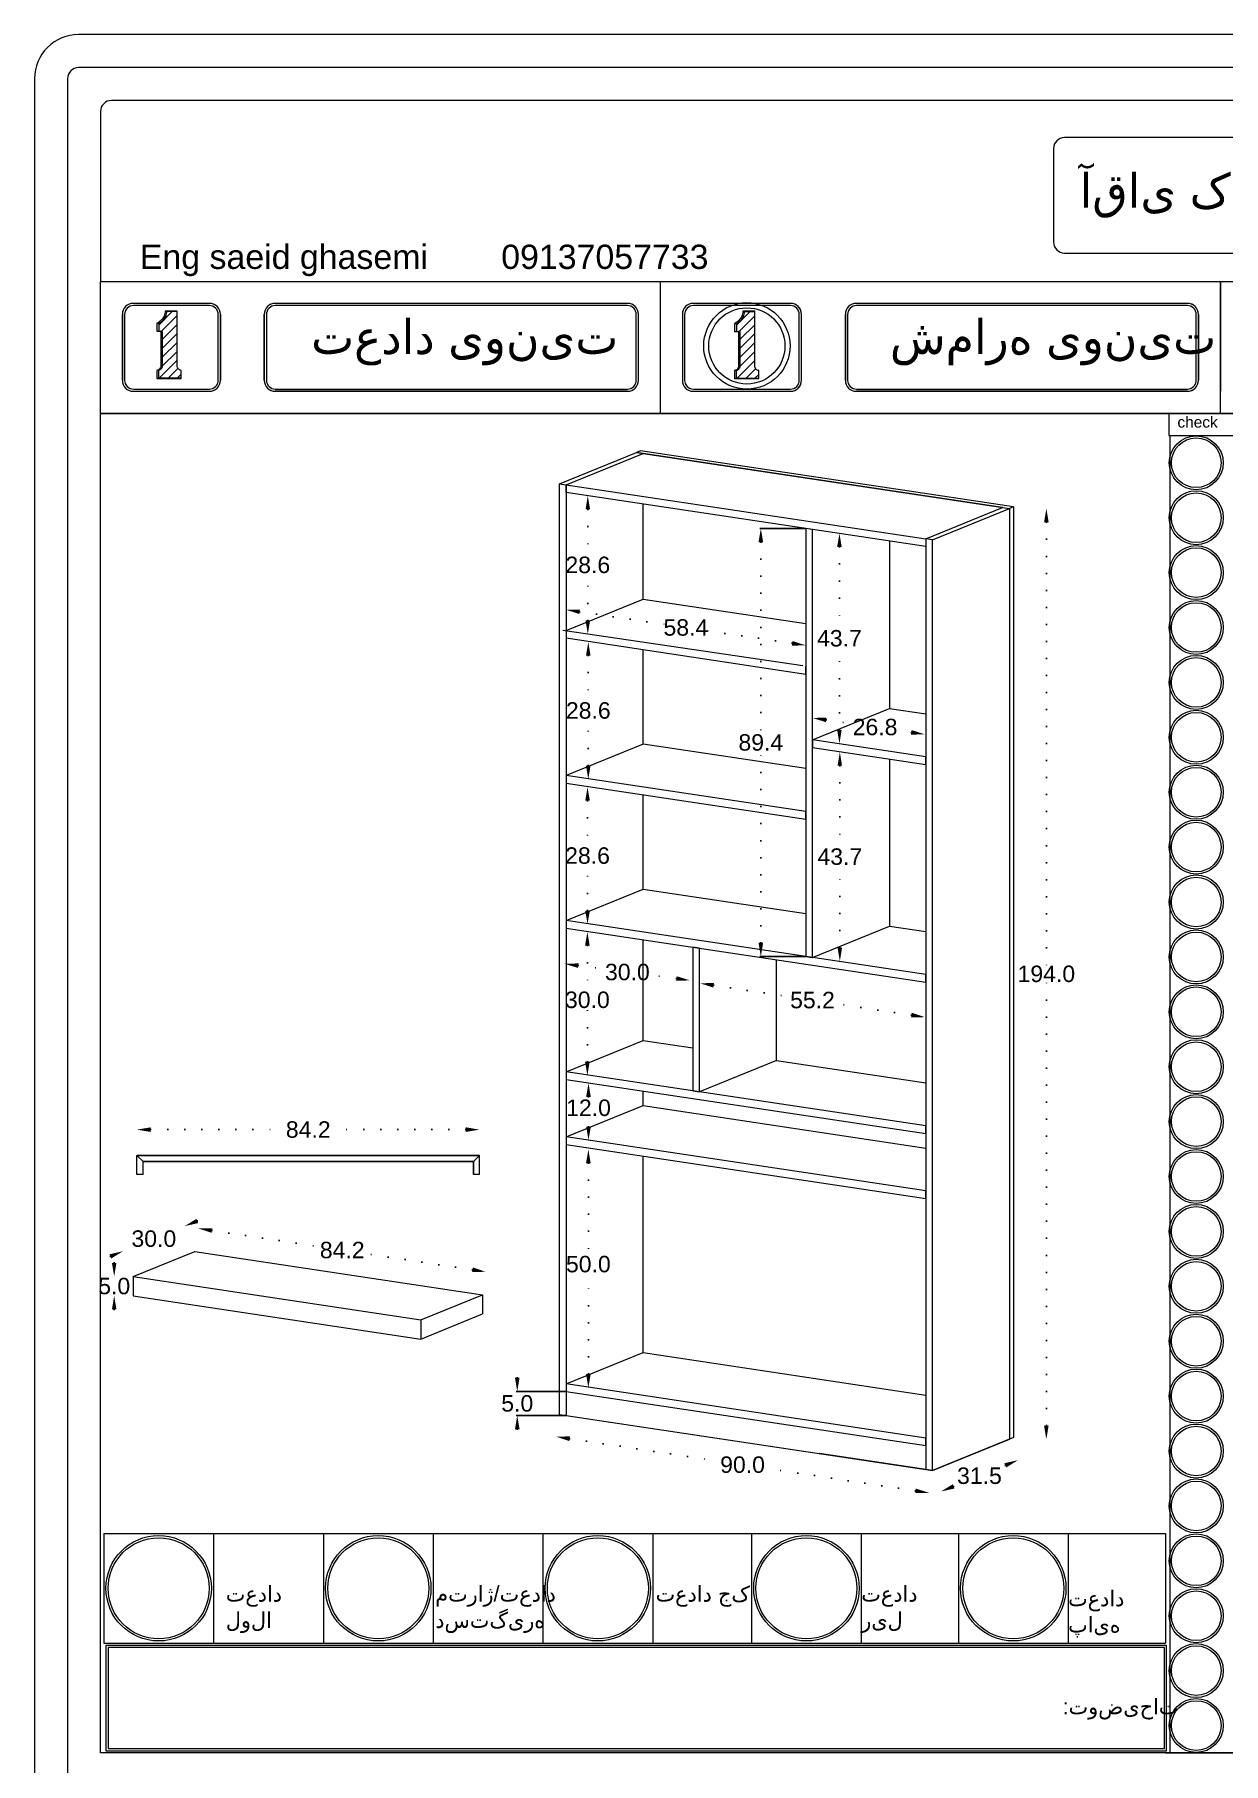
# Model space of a CAD drawing. Header units: inches. Extents: x 91 to 9019, y -381 to 2878.
# Drawn here: x 3363 to 3579.6, y 256.9 to 571.8 of the extents above; entities that cross this region are included whole.
import ezdxf

# ---------------------------------------------------------------- set-up
doc = ezdxf.new("R2010")
doc.units = ezdxf.units.IN
doc.header["$MEASUREMENT"] = 0
doc.linetypes.add('ACAD_ISO07W100', pattern=[3, 0, -3])
doc.styles.get("Standard").update_dxf_attribs({"font": 'arial.ttf'})
doc.dimstyles.get("Standard").update_dxf_attribs({"dimtxt": 3, "dimasz": 2.5, "dimexe": 0.18, "dimexo": 0.0625, "dimgap": 0.09, "dimtad": 0, "dimtih": 1, "dimtoh": 1, "dimdec": 1, "dimzin": 0, "dimdsep": 46, "dimtxsty": 'Standard', "dimcen": 0.09, "dimse1": 1, "dimse2": 1, "dimadec": 0, "dimazin": 0, "dimtfac": 1, "dimtdec": 1, "dimtix": 1, "dimtofl": 0, "dimtmove": 0, "dimatfit": 3, "dimfxl": 1, "dimtolj": 1, "dimtzin": 0, "dimarcsym": 0})
doc.dimstyles.new('white_line', dxfattribs={"dimtxt": 3, "dimasz": 2.5, "dimexe": 0.18, "dimexo": 0.0625, "dimgap": 0.09, "dimtad": 0, "dimtih": 1, "dimtoh": 1, "dimdec": 1, "dimzin": 0, "dimdsep": 46, "dimtxsty": 'Standard', "dimcen": 0.09, "dimadec": 0, "dimazin": 0, "dimtfac": 1, "dimtdec": 1, "dimtix": 1, "dimtofl": 0, "dimtmove": 0, "dimatfit": 3, "dimfxl": 1, "dimtolj": 1, "dimtzin": 0, "dimarcsym": 0})

# ---------------------------------------------------------------- blocks, each defined once
blk = doc.blocks.new('*D277')
at = {"color": 0, "linetype": 'ACAD_ISO07W100', "lineweight": -2, "transparency": 16777216}
for p, q in [((3547.32, 482.97), (3547.32, 402.33)), ((3547.32, 318.45), (3547.32, 399.09))]:
    blk.add_line(p, q, dxfattribs=at)
at = {"color": 0, "transparency": 16777216}
for points in [[(3546.9, 482.97), (3547.74, 482.97), (3547.32, 485.47)], [(3546.9, 318.45), (3547.74, 318.45), (3547.32, 315.95)]]:
    blk.add_solid(points, dxfattribs=at)
at = {"layer": 'Defpoints', "color": 0, "transparency": 16777216}
for p in [(3540.6, 485.47), (3547.32, 485.47), (3540.6, 315.95)]:
    blk.add_point(p, dxfattribs=at)
at = {"color": 0, "lineweight": 20, "transparency": 16777216, "insert": (3547.32, 400.71), "char_height": 3, "attachment_point": 5}
blk.add_mtext('\\A1;194.0', dxfattribs=at)
blk = doc.blocks.new('*D278')
at = {"color": 0, "linetype": 'ACAD_ISO07W100', "lineweight": -2, "transparency": 16777216}
for p, q in [((3460.47, 316.05), (3488, 311.91)), ((3523.48, 306.56), (3495.96, 310.71))]:
    blk.add_line(p, q, dxfattribs=at)
at = {"color": 0, "transparency": 16777216}
for points in [[(3460.54, 316.47), (3460.41, 315.64), (3458, 316.43)], [(3523.55, 306.97), (3523.42, 306.15), (3525.96, 306.19)]]:
    blk.add_solid(points, dxfattribs=at)
at = {"layer": 'Defpoints', "color": 0, "transparency": 16777216}
for p in [(3458.61, 320.48), (3526.57, 310.24), (3525.96, 306.19)]:
    blk.add_point(p, dxfattribs=at)
at = {"color": 0, "lineweight": 20, "transparency": 16777216, "insert": (3491.98, 311.31), "char_height": 3, "attachment_point": 5}
blk.add_mtext('\\A1;90.0', dxfattribs=at)
blk = doc.blocks.new('*D279')
at = {"color": 0, "linetype": 'ACAD_ISO07W100', "lineweight": -2, "transparency": 16777216}
for p, q in [((3539.83, 311.2), (3539.12, 310.91)), ((3530.44, 307.37), (3531.15, 307.66))]:
    blk.add_line(p, q, dxfattribs=at)
at = {"color": 0, "transparency": 16777216}
for points in [[(3539.67, 311.59), (3539.99, 310.81), (3542.15, 312.14)], [(3530.28, 307.76), (3530.59, 306.99), (3528.12, 306.43)]]:
    blk.add_solid(points, dxfattribs=at)
at = {"layer": 'Defpoints', "color": 0, "transparency": 16777216}
for p in [(3540.6, 315.95), (3542.15, 312.14), (3526.57, 310.24)]:
    blk.add_point(p, dxfattribs=at)
at = {"color": 0, "lineweight": 20, "transparency": 16777216, "insert": (3535.13, 309.29), "char_height": 3, "attachment_point": 5}
blk.add_mtext('\\A1;31.5', dxfattribs=at)
blk = doc.blocks.new('*D280')
at = {"color": 0, "linetype": 'ACAD_ISO07W100', "lineweight": -2, "transparency": 16777216}
for p, q in [((3463.89, 366.23), (3463.89, 349.46)), ((3463.89, 327.84), (3463.89, 346.22))]:
    blk.add_line(p, q, dxfattribs=at)
at = {"color": 0, "transparency": 16777216}
for points in [[(3463.47, 366.23), (3464.31, 366.23), (3463.89, 368.73)], [(3463.47, 327.84), (3464.31, 327.84), (3463.89, 325.34)]]:
    blk.add_solid(points, dxfattribs=at)
at = {"layer": 'Defpoints', "color": 0, "transparency": 16777216}
for p in [(3459.84, 368.73), (3463.89, 368.73), (3459.84, 325.34)]:
    blk.add_point(p, dxfattribs=at)
at = {"color": 0, "lineweight": 20, "transparency": 16777216, "insert": (3463.89, 347.84), "char_height": 3, "attachment_point": 5}
blk.add_mtext('\\A1;50.0', dxfattribs=at)
blk = doc.blocks.new('*D281')
at = {"color": 0, "linetype": 'ACAD_ISO07W100', "lineweight": -2, "transparency": 16777216}
for p, q in [((3463.92, 378.32), (3463.92, 377.94)), ((3463.92, 372.88), (3463.92, 374.69))]:
    blk.add_line(p, q, dxfattribs=at)
at = {"color": 0, "transparency": 16777216}
for points in [[(3463.5, 378.32), (3464.33, 378.32), (3463.92, 380.82)], [(3463.5, 372.88), (3464.33, 372.88), (3463.92, 370.38)]]:
    blk.add_solid(points, dxfattribs=at)
at = {"layer": 'Defpoints', "color": 0, "transparency": 16777216}
for p in [(3459.84, 380.82), (3463.92, 380.82), (3459.84, 370.38)]:
    blk.add_point(p, dxfattribs=at)
at = {"color": 0, "lineweight": 20, "transparency": 16777216, "insert": (3463.92, 376.31), "char_height": 3, "attachment_point": 5}
blk.add_mtext('\\A1;12.0', dxfattribs=at)
blk = doc.blocks.new('*D282')
at = {"color": 0, "linetype": 'ACAD_ISO07W100', "lineweight": -2, "transparency": 16777216}
for p, q in [((3463.71, 405.86), (3463.71, 397.6)), ((3463.71, 384.7), (3463.71, 394.35))]:
    blk.add_line(p, q, dxfattribs=at)
at = {"color": 0, "transparency": 16777216}
for points in [[(3463.29, 405.86), (3464.13, 405.86), (3463.71, 408.36)], [(3463.29, 384.7), (3464.13, 384.7), (3463.71, 382.2)]]:
    blk.add_solid(points, dxfattribs=at)
at = {"layer": 'Defpoints', "color": 0, "transparency": 16777216}
for p in [(3459.84, 408.36), (3463.71, 408.36), (3459.84, 382.2)]:
    blk.add_point(p, dxfattribs=at)
at = {"color": 0, "lineweight": 20, "transparency": 16777216, "insert": (3463.71, 395.98), "char_height": 3, "attachment_point": 5}
blk.add_mtext('\\A1;30.0', dxfattribs=at)
blk = doc.blocks.new('*D283')
at = {"color": 0, "linetype": 'ACAD_ISO07W100', "lineweight": -2, "transparency": 16777216}
for p, q in [((3463.74, 432.25), (3463.74, 423.87)), ((3463.74, 412.25), (3463.74, 420.63))]:
    blk.add_line(p, q, dxfattribs=at)
at = {"color": 0, "transparency": 16777216}
for points in [[(3463.33, 432.25), (3464.16, 432.25), (3463.74, 434.75)], [(3463.33, 412.25), (3464.16, 412.25), (3463.74, 409.75)]]:
    blk.add_solid(points, dxfattribs=at)
at = {"layer": 'Defpoints', "color": 0, "transparency": 16777216}
for p in [(3459.84, 434.75), (3463.74, 434.75), (3459.84, 409.75)]:
    blk.add_point(p, dxfattribs=at)
at = {"color": 0, "lineweight": 20, "transparency": 16777216, "insert": (3463.74, 422.25), "char_height": 3, "attachment_point": 5}
blk.add_mtext('\\A1;28.6', dxfattribs=at)
blk = doc.blocks.new('*D284')
at = {"color": 0, "linetype": 'ACAD_ISO07W100', "lineweight": -2, "transparency": 16777216}
for p, q in [((3463.88, 458.69), (3463.88, 450.3)), ((3463.88, 438.67), (3463.88, 447.06))]:
    blk.add_line(p, q, dxfattribs=at)
at = {"color": 0, "transparency": 16777216}
for points in [[(3463.46, 458.69), (3464.29, 458.69), (3463.88, 461.19)], [(3463.46, 438.67), (3464.29, 438.67), (3463.88, 436.17)]]:
    blk.add_solid(points, dxfattribs=at)
at = {"layer": 'Defpoints', "color": 0, "transparency": 16777216}
for p in [(3459.84, 461.19), (3463.88, 461.19), (3459.84, 436.17)]:
    blk.add_point(p, dxfattribs=at)
at = {"color": 0, "lineweight": 20, "transparency": 16777216, "insert": (3463.88, 448.68), "char_height": 3, "attachment_point": 5}
blk.add_mtext('\\A1;28.6', dxfattribs=at)
blk = doc.blocks.new('*D285')
at = {"color": 0, "linetype": 'ACAD_ISO07W100', "lineweight": -2, "transparency": 16777216}
for p, q in [((3463.79, 485.31), (3463.79, 476.83)), ((3463.79, 465.1), (3463.79, 473.58))]:
    blk.add_line(p, q, dxfattribs=at)
at = {"color": 0, "transparency": 16777216}
for points in [[(3463.38, 485.31), (3464.21, 485.31), (3463.79, 487.81)], [(3463.38, 465.1), (3464.21, 465.1), (3463.79, 462.6)]]:
    blk.add_solid(points, dxfattribs=at)
at = {"layer": 'Defpoints', "color": 0, "transparency": 16777216}
for p in [(3459.84, 487.81), (3463.79, 487.81), (3459.84, 462.6)]:
    blk.add_point(p, dxfattribs=at)
at = {"color": 0, "lineweight": 20, "transparency": 16777216, "insert": (3463.79, 475.2), "char_height": 3, "attachment_point": 5}
blk.add_mtext('\\A1;28.6', dxfattribs=at)
blk = doc.blocks.new('*D286')
at = {"color": 0, "linetype": 'ACAD_ISO07W100', "lineweight": -2, "transparency": 16777216}
for p, q in [((3509.63, 478.48), (3509.63, 463.45)), ((3509.63, 445.17), (3509.63, 460.2))]:
    blk.add_line(p, q, dxfattribs=at)
at = {"color": 0, "transparency": 16777216}
for points in [[(3509.21, 478.48), (3510.04, 478.48), (3509.63, 480.98)], [(3509.21, 445.17), (3510.04, 445.17), (3509.63, 442.67)]]:
    blk.add_solid(points, dxfattribs=at)
at = {"layer": 'Defpoints', "color": 0, "transparency": 16777216}
for p in [(3504.73, 480.98), (3509.63, 480.98), (3504.73, 442.67)]:
    blk.add_point(p, dxfattribs=at)
at = {"color": 0, "lineweight": 20, "transparency": 16777216, "insert": (3509.63, 461.83), "char_height": 3, "attachment_point": 5}
blk.add_mtext('\\A1;43.7', dxfattribs=at)
blk = doc.blocks.new('*D287')
at = {"color": 0, "linetype": 'ACAD_ISO07W100', "lineweight": -2, "transparency": 16777216}
for p, q in [((3509.7, 438.62), (3509.7, 423.68)), ((3509.7, 405.5), (3509.7, 420.44))]:
    blk.add_line(p, q, dxfattribs=at)
at = {"color": 0, "transparency": 16777216}
for points in [[(3509.28, 438.62), (3510.11, 438.62), (3509.7, 441.12)], [(3509.28, 405.5), (3510.11, 405.5), (3509.7, 403)]]:
    blk.add_solid(points, dxfattribs=at)
at = {"layer": 'Defpoints', "color": 0, "transparency": 16777216}
for p in [(3504.73, 441.12), (3504.73, 403), (3509.7, 403)]:
    blk.add_point(p, dxfattribs=at)
at = {"color": 0, "lineweight": 20, "transparency": 16777216, "insert": (3509.7, 422.06), "char_height": 3, "attachment_point": 5}
blk.add_mtext('\\A1;43.7', dxfattribs=at)
blk = doc.blocks.new('*D288')
at = {"color": 0, "linetype": 'ACAD_ISO07W100', "lineweight": -2, "transparency": 16777216}
for p, q in [((3462.29, 466.68), (3477.68, 464.39)), ((3501.03, 460.93), (3485.64, 463.21))]:
    blk.add_line(p, q, dxfattribs=at)
at = {"color": 0, "transparency": 16777216}
for points in [[(3462.35, 467.09), (3462.23, 466.27), (3459.82, 467.05)], [(3501.09, 461.34), (3500.97, 460.51), (3503.5, 460.56)]]:
    blk.add_solid(points, dxfattribs=at)
at = {"layer": 'Defpoints', "color": 0, "transparency": 16777216}
for p in [(3459.26, 463.29), (3503.5, 460.56), (3502.95, 456.81)]:
    blk.add_point(p, dxfattribs=at)
at = {"color": 0, "lineweight": 20, "transparency": 16777216, "insert": (3481.66, 463.8), "char_height": 3, "attachment_point": 5}
blk.add_mtext('\\A1;58.4', dxfattribs=at)
blk = doc.blocks.new('*D289')
at = {"color": 0, "linetype": 'ACAD_ISO07W100', "lineweight": -2, "transparency": 16777216}
for p, q in [((3507.21, 446.98), (3512.11, 446.26)), ((3522.71, 444.71), (3520.13, 445.09))]:
    blk.add_line(p, q, dxfattribs=at)
at = {"color": 0, "transparency": 16777216}
for points in [[(3507.27, 447.39), (3507.15, 446.56), (3504.73, 447.34)], [(3522.77, 445.12), (3522.65, 444.3), (3525.19, 444.35)]]:
    blk.add_solid(points, dxfattribs=at)
at = {"layer": 'Defpoints', "color": 0, "transparency": 16777216}
for p in [(3525.19, 444.35), (3504.15, 443.37), (3524.61, 440.38)]:
    blk.add_point(p, dxfattribs=at)
at = {"color": 0, "lineweight": 20, "transparency": 16777216, "insert": (3516.12, 445.67), "char_height": 3, "attachment_point": 5}
blk.add_mtext('\\A1;26.8', dxfattribs=at)
blk = doc.blocks.new('*D291')
at = {"color": 0, "linetype": 'ACAD_ISO07W100', "lineweight": -2, "transparency": 16777216}
for p, q in [((3486.71, 398.64), (3500.75, 396.52)), ((3522.74, 393.21), (3508.69, 395.33))]:
    blk.add_line(p, q, dxfattribs=at)
at = {"color": 0, "transparency": 16777216}
for points in [[(3486.77, 399.05), (3486.64, 398.23), (3484.23, 399.01)], [(3522.8, 393.63), (3522.68, 392.8), (3525.21, 392.84)]]:
    blk.add_solid(points, dxfattribs=at)
at = {"layer": 'Defpoints', "color": 0, "transparency": 16777216}
for p in [(3525.21, 392.84), (3481.32, 379.66), (3522.3, 373.5)]:
    blk.add_point(p, dxfattribs=at)
at = {"color": 0, "lineweight": 20, "transparency": 16777216, "insert": (3504.72, 395.93), "char_height": 3, "attachment_point": 5}
blk.add_mtext('\\A1;55.2', dxfattribs=at)
blk = doc.blocks.new('*D292')
at = {"color": 0, "linetype": 'ACAD_ISO07W100', "lineweight": -2, "transparency": 16777216}
for p, q in [((3462.06, 402.22), (3467.02, 401.57)), ((3479.93, 399.87), (3474.98, 400.52))]:
    blk.add_line(p, q, dxfattribs=at)
at = {"color": 0, "transparency": 16777216}
for points in [[(3462.11, 402.63), (3462, 401.81), (3459.58, 402.55)], [(3479.99, 400.28), (3479.88, 399.45), (3482.41, 399.54)]]:
    blk.add_solid(points, dxfattribs=at)
at = {"layer": 'Defpoints', "color": 0, "transparency": 16777216}
for p in [(3482.41, 399.54), (3456.99, 382.9), (3479.82, 379.89)]:
    blk.add_point(p, dxfattribs=at)
at = {"color": 0, "lineweight": 20, "transparency": 16777216, "insert": (3471, 401.04), "char_height": 3, "attachment_point": 5}
blk.add_mtext('\\A1;30.0', dxfattribs=at)
blk = doc.blocks.new('*D293')
at = {"color": 0, "linetype": 'ACAD_ISO07W100', "lineweight": -2, "transparency": 16777216}
for p, q in [((3450.94, 327.15), (3450.94, 329.65)), ((3450.94, 317.79), (3450.94, 315.29))]:
    blk.add_line(p, q, dxfattribs=at)
at = {"color": 0, "lineweight": -2, "transparency": 16777216}
for p, q in [((3459.78, 324.65), (3450.76, 324.65)), ((3459.78, 320.29), (3450.76, 320.29))]:
    blk.add_line(p, q, dxfattribs=at)
at = {"color": 0, "transparency": 16777216}
for points in [[(3450.52, 327.15), (3451.36, 327.15), (3450.94, 324.65)], [(3450.52, 317.79), (3451.36, 317.79), (3450.94, 320.29)]]:
    blk.add_solid(points, dxfattribs=at)
at = {"layer": 'Defpoints', "color": 0, "transparency": 16777216}
for p in [(3459.84, 324.65), (3450.94, 320.29), (3459.84, 320.29)]:
    blk.add_point(p, dxfattribs=at)
at = {"color": 0, "lineweight": 20, "transparency": 16777216, "insert": (3450.94, 322.47), "char_height": 3, "attachment_point": 5}
blk.add_mtext('\\A1;5.0', dxfattribs=at)
blk = doc.blocks.new('*D295')
at = {"color": 0, "lineweight": -2, "transparency": 16777216}
for p, q in [((3503.44, 481.84), (3495.13, 481.84)), ((3503.44, 403.88), (3495.13, 403.88))]:
    blk.add_line(p, q, dxfattribs=at)
at = {"color": 0, "linetype": 'ACAD_ISO07W100', "lineweight": -2, "transparency": 16777216}
for p, q in [((3495.31, 479.34), (3495.31, 444.48)), ((3495.31, 406.38), (3495.31, 441.24))]:
    blk.add_line(p, q, dxfattribs=at)
at = {"color": 0, "transparency": 16777216}
for points in [[(3494.89, 479.34), (3495.73, 479.34), (3495.31, 481.84)], [(3494.89, 406.38), (3495.73, 406.38), (3495.31, 403.88)]]:
    blk.add_solid(points, dxfattribs=at)
at = {"layer": 'Defpoints', "color": 0, "transparency": 16777216}
for p in [(3495.31, 481.84), (3503.5, 481.84), (3503.5, 403.88)]:
    blk.add_point(p, dxfattribs=at)
at = {"color": 0, "lineweight": 20, "transparency": 16777216, "insert": (3495.31, 442.86), "char_height": 3, "attachment_point": 5}
blk.add_mtext('\\A1;89.4', dxfattribs=at)
blk = doc.blocks.new('*D296')
at = {"color": 0, "linetype": 'ACAD_ISO07W100', "lineweight": -2, "transparency": 16777216}
for p, q in [((3395.33, 353.97), (3415.08, 351)), ((3442.78, 346.83), (3423.03, 349.8))]:
    blk.add_line(p, q, dxfattribs=at)
at = {"color": 0, "transparency": 16777216}
for points in [[(3395.39, 354.38), (3395.27, 353.56), (3392.86, 354.34)], [(3442.84, 347.24), (3442.72, 346.42), (3445.25, 346.46)]]:
    blk.add_solid(points, dxfattribs=at)
at = {"layer": 'Defpoints', "color": 0, "transparency": 16777216}
for p in [(3392.23, 350.15), (3445.25, 346.46), (3444.62, 342.26)]:
    blk.add_point(p, dxfattribs=at)
at = {"color": 0, "lineweight": 20, "transparency": 16777216, "insert": (3419.06, 350.4), "char_height": 3, "attachment_point": 5}
blk.add_mtext('\\A1;84.2', dxfattribs=at)
blk = doc.blocks.new('*D297')
at = {"color": 0, "linetype": 'ACAD_ISO07W100', "lineweight": -2, "transparency": 16777216}
for p, q in [((3377.52, 348.08), (3377.52, 350.58)), ((3377.52, 339.59), (3377.52, 337.09))]:
    blk.add_line(p, q, dxfattribs=at)
at = {"color": 0, "transparency": 16777216}
for points in [[(3377.1, 348.08), (3377.93, 348.08), (3377.52, 345.58)], [(3377.1, 339.59), (3377.93, 339.59), (3377.52, 342.09)]]:
    blk.add_solid(points, dxfattribs=at)
at = {"layer": 'Defpoints', "color": 0, "transparency": 16777216}
for p in [(3381, 345.58), (3377.52, 342.09), (3381, 342.09)]:
    blk.add_point(p, dxfattribs=at)
at = {"color": 0, "lineweight": 20, "transparency": 16777216, "insert": (3377.52, 343.84), "char_height": 3, "attachment_point": 5}
blk.add_mtext('\\A1;5.0', dxfattribs=at)
blk = doc.blocks.new('*D298')
at = {"color": 0, "linetype": 'ACAD_ISO07W100', "lineweight": -2, "transparency": 16777216}
for p, q in [((3392.66, 355.71), (3394.98, 356.65)), ((3376.81, 349.26), (3374.49, 348.32))]:
    blk.add_line(p, q, dxfattribs=at)
at = {"color": 0, "transparency": 16777216}
for points in [[(3392.5, 356.1), (3392.82, 355.33), (3390.35, 354.77)], [(3376.65, 349.64), (3376.97, 348.87), (3379.12, 350.2)]]:
    blk.add_solid(points, dxfattribs=at)
at = {"layer": 'Defpoints', "color": 0, "transparency": 16777216}
for p in [(3379.12, 350.2), (3392.23, 350.15), (3381, 345.58)]:
    blk.add_point(p, dxfattribs=at)
at = {"color": 0, "lineweight": 20, "transparency": 16777216, "insert": (3384.74, 352.48), "char_height": 3, "attachment_point": 5}
blk.add_mtext('\\A1;30.0', dxfattribs=at)
blk = doc.blocks.new('*D302')
at = {"color": 0, "linetype": 'ACAD_ISO07W100', "lineweight": -2, "transparency": 16777216}
for p, q in [((3384.16, 372.35), (3408.89, 372.35)), ((3441.57, 372.35), (3416.84, 372.35))]:
    blk.add_line(p, q, dxfattribs=at)
at = {"color": 0, "transparency": 16777216}
for points in [[(3384.16, 372.77), (3384.16, 371.93), (3381.66, 372.35)], [(3441.57, 372.77), (3441.57, 371.93), (3444.07, 372.35)]]:
    blk.add_solid(points, dxfattribs=at)
at = {"layer": 'Defpoints', "color": 0, "transparency": 16777216}
for p in [(3444.07, 372.35), (3381.66, 367.65), (3444.07, 367.65)]:
    blk.add_point(p, dxfattribs=at)
at = {"color": 0, "lineweight": 20, "transparency": 16777216, "insert": (3412.87, 372.35), "char_height": 3, "attachment_point": 5}
blk.add_mtext('\\A1;84.2', dxfattribs=at)

msp = doc.modelspace()

# ---------------------------------------------------------------- hatches: boundary and pattern name
at = {"lineweight": 20}
h = msp.add_hatch(dxfattribs=at)
h.set_pattern_fill('ANSI31', color=256, scale=9.218651)
h.set_pattern_definition([(45, (2639.7556, 1060.4393), (-0.8148213, 0.8148213), [])])
h.paths.add_polyline_path([(3389.52, 510.69), (3389.43, 510.73), (3389.35, 510.78), (3389.27, 510.85), (3389.2, 510.92), (3389.14, 511), (3389.09, 511.09), (3389.05, 511.18), (3389.02, 511.27), (3389, 511.37), (3388.99, 511.47), (3388.99, 521.4), (3387.13, 521.4), (3387.1, 521.16), (3387.06, 520.94), (3386.99, 520.71), (3386.9, 520.5), (3386.8, 520.29), (3386.68, 520.09), (3386.54, 519.9), (3386.38, 519.73), (3386.21, 519.57), (3386.03, 519.42), (3385.83, 519.29), (3385.63, 519.18), (3385.63, 517.77), (3386.03, 517.77), (3386.34, 517.75), (3386.34, 511.51), (3386.33, 511.41), (3386.31, 511.32), (3386.27, 511.23), (3386.23, 511.14), (3386.18, 511.06), (3386.12, 510.98), (3386.05, 510.91), (3385.98, 510.85), (3385.9, 510.79), (3385.81, 510.75), (3385.72, 510.71), (3385.63, 510.68), (3385.63, 509.26), (3389.71, 509.26), (3389.71, 510.64), (3389.62, 510.66)])
h = msp.add_hatch(dxfattribs=at)
h.set_pattern_fill('ANSI31', color=256, scale=9.218651)
h.set_pattern_definition([(45, (2744.9798, 1060.3978), (-0.8148213, 0.8148213), [])])
h.paths.add_polyline_path([(3494.75, 510.65), (3494.66, 510.69), (3494.57, 510.74), (3494.49, 510.81), (3494.42, 510.88), (3494.36, 510.96), (3494.31, 511.04), (3494.27, 511.14), (3494.24, 511.23), (3494.22, 511.33), (3494.22, 511.43), (3494.22, 521.36), (3492.36, 521.36), (3492.33, 521.12), (3492.28, 520.89), (3492.21, 520.67), (3492.13, 520.45), (3492.02, 520.25), (3491.9, 520.05), (3491.76, 519.86), (3491.61, 519.68), (3491.44, 519.52), (3491.25, 519.38), (3491.06, 519.25), (3490.85, 519.14), (3490.85, 517.73), (3491.26, 517.73), (3491.57, 517.71), (3491.57, 511.47), (3491.55, 511.37), (3491.53, 511.28), (3491.5, 511.19), (3491.46, 511.1), (3491.4, 511.02), (3491.34, 510.94), (3491.28, 510.87), (3491.2, 510.81), (3491.12, 510.75), (3491.04, 510.71), (3490.95, 510.67), (3490.85, 510.64), (3490.85, 509.21), (3494.94, 509.21), (3494.94, 510.6), (3494.84, 510.62)])

# ---------------------------------------------------------------- linework, layer by layer
for p, q in [((3477.02, 502.84), (3477.02, 526.84)), ((3579.02, 502.84), (3579.02, 526.84)), ((3579.02, 526.84), (3579.02, 506.84)), ((3394.86, 522.84), (3381.02, 522.84)), ((3471.02, 522.84), (3406.86, 522.84)), ((3573.02, 522.84), (3512.72, 522.84)), ((3379.02, 508.84), (3379.02, 520.84)), ((3396.86, 520.84), (3396.86, 508.84)), ((3404.86, 508.84), (3404.86, 520.84)), ((3473.02, 508.84), (3473.02, 520.84)), ((3510.72, 508.84), (3510.72, 520.84)), ((3575.02, 520.84), (3575.02, 508.84)), ((3385.63, 519.18), (3385.63, 517.77)), ((3490.85, 519.14), (3490.85, 517.73)), ((3385.63, 509.26), (3389.71, 509.26)), ((3490.85, 509.21), (3494.94, 509.21)), ((3381.02, 506.84), (3394.86, 506.84)), ((3471.02, 506.84), (3406.86, 506.84)), ((3573.02, 506.84), (3512.72, 506.84)), ((3569.62, 502.81), (3569.62, 498.81)), ((3569.62, 498.81), (3783.02, 498.81)), ((3569.89, 258.81), (3569.89, 498.81)), ((3381, 345.58), (3381, 342.09)), ((3444.62, 342.26), (3444.62, 338.78)), ((3433.4, 337.7), (3433.4, 334.21)), ((3375.62, 298.81), (3569, 298.81)), ((3375.62, 298.81), (3375.62, 278.81)), ((3395.62, 298.81), (3395.62, 278.81)), ((3415.62, 298.81), (3415.62, 278.81)), ((3435.62, 298.81), (3435.62, 278.81)), ((3455.62, 298.81), (3455.62, 278.81)), ((3475.62, 298.81), (3475.62, 278.81)), ((3493.61, 298.81), (3493.61, 278.81)), ((3513.61, 298.81), (3513.61, 278.81)), ((3531.29, 298.81), (3531.29, 278.81)), ((3551.29, 298.81), (3551.29, 278.81)), ((3569, 298.81), (3569, 278.81)), ((3569, 298.81), (3569, 278.81)), ((3375.62, 278.81), (3569, 278.81)), ((3569.02, 258.81), (3375.02, 258.81)), ((3569.02, 258.81), (3681.02, 258.81)), ((3569.02, 258.81), (3783.02, 258.81)), ((3569.62, 258.81), (3681.62, 258.81))]:
    msp.add_line(p, q, dxfattribs=at)
at = {"linetype": 'Continuous', "lineweight": 20, "extrusion": (-1.11022e-16, 0.968879, 0.247535)}
for p, q in [((3458.61, 489.99), (3472.64, 495.7)), ((3459.84, 489.8), (3473.87, 495.51)), ((3459.84, 489.8), (3473.87, 495.51)), ((3473.39, 496), (3472.64, 495.7)), ((3473.87, 495.51), (3472.64, 495.7)), ((3472.64, 495.7), (3540.6, 485.47)), ((3541.34, 485.77), (3473.39, 496)), ((3539.36, 485.65), (3473.87, 495.51)), ((3458.61, 320.47), (3458.61, 489.99)), ((3458.61, 489.99), (3459.84, 489.8)), ((3459.84, 489.8), (3459.84, 320.29)), ((3459.84, 489.8), (3525.34, 479.94)), ((3459.84, 488.41), (3459.84, 489.8)), ((3525.34, 478.55), (3459.84, 488.41)), ((3473.87, 469), (3473.87, 486.3)), ((3525.34, 479.94), (3539.36, 485.65)), ((3525.34, 479.94), (3539.36, 485.65)), ((3526.57, 479.76), (3540.6, 485.47)), ((3539.36, 485.65), (3540.6, 485.47)), ((3541.34, 485.77), (3540.6, 485.47)), ((3540.6, 485.47), (3540.6, 315.95)), ((3540.6, 485.47), (3540.6, 315.95)), ((3541.34, 485.77), (3541.34, 316.26)), ((3503.5, 481.84), (3503.5, 403.88)), ((3504.73, 481.65), (3503.5, 481.84)), ((3504.73, 403.69), (3504.73, 481.65)), ((3518.76, 479.54), (3518.76, 449.08)), ((3525.34, 479.94), (3525.34, 310.43)), ((3526.57, 479.76), (3525.34, 479.94)), ((3525.34, 479.94), (3525.34, 478.55)), ((3526.57, 310.24), (3526.57, 479.76)), ((3459.84, 463.29), (3473.87, 469)), ((3473.87, 469), (3503.5, 464.54)), ((3502.95, 456.81), (3459.26, 463.29)), ((3459.84, 463.29), (3459.84, 461.9)), ((3459.84, 461.9), (3503.5, 455.33)), ((3473.87, 442.58), (3473.87, 459.79)), ((3503.5, 455.33), (3503.5, 456.72)), ((3504.73, 443.37), (3518.76, 449.08)), ((3518.76, 449.08), (3525.34, 448.09)), ((3473.87, 442.58), (3459.84, 436.87)), ((3503.5, 438.12), (3473.87, 442.58)), ((3504.73, 443.37), (3504.73, 441.98)), ((3525.34, 440.27), (3504.73, 443.37)), ((3504.73, 441.98), (3525.34, 438.87)), ((3518.76, 439.86), (3518.76, 409.41)), ((3525.34, 438.87), (3525.34, 440.27)), ((3459.84, 436.87), (3459.84, 435.48)), ((3503.5, 430.3), (3459.84, 436.87)), ((3459.84, 435.48), (3503.5, 428.91)), ((3473.87, 416.16), (3473.87, 433.37)), ((3503.5, 428.91), (3503.5, 430.3)), ((3459.84, 410.45), (3473.87, 416.16)), ((3473.87, 416.16), (3503.5, 411.7)), ((3459.84, 410.45), (3459.84, 409.06)), ((3525.34, 400.59), (3459.84, 410.45)), ((3504.73, 403.69), (3518.76, 409.41)), ((3518.76, 409.41), (3525.34, 408.41)), ((3459.84, 409.06), (3525.34, 399.2)), ((3473.87, 388.61), (3473.87, 406.94)), ((3482.91, 405.58), (3482.91, 379.42)), ((3484.14, 405.4), (3482.91, 405.58)), ((3484.14, 379.24), (3484.14, 405.4)), ((3498.17, 384.95), (3498.17, 403.29)), ((3503.5, 403.88), (3504.73, 403.69)), ((3525.34, 399.2), (3525.34, 400.59)), ((3459.84, 382.9), (3473.87, 388.61)), ((3473.87, 388.61), (3482.91, 387.25)), ((3498.17, 384.95), (3484.14, 379.24)), ((3498.17, 384.95), (3525.34, 380.86)), ((3459.84, 382.9), (3459.84, 381.5)), ((3525.34, 373.04), (3459.84, 382.9)), ((3459.84, 381.5), (3525.34, 371.64)), ((3473.87, 376.75), (3473.87, 379.39)), ((3482.91, 379.42), (3484.14, 379.24)), ((3459.84, 371.04), (3473.87, 376.75)), ((3473.87, 376.75), (3525.34, 369)), ((3525.34, 371.64), (3525.34, 373.04)), ((3459.84, 371.04), (3459.84, 369.64)), ((3525.34, 361.18), (3459.84, 371.04)), ((3459.84, 369.64), (3525.34, 359.78)), ((3473.87, 331.75), (3473.87, 367.53)), ((3525.34, 359.78), (3525.34, 361.18)), ((3381, 345.58), (3392.23, 350.15)), ((3392.23, 350.15), (3444.62, 342.26)), ((3381, 345.58), (3433.4, 337.7)), ((3381, 342.09), (3433.4, 334.21)), ((3433.4, 337.7), (3444.62, 342.26)), ((3433.4, 334.21), (3444.62, 338.78)), ((3459.84, 326.04), (3473.87, 331.75)), ((3473.87, 331.75), (3525.34, 324.01)), ((3459.84, 326.04), (3459.84, 324.65)), ((3525.34, 316.18), (3459.84, 326.04)), ((3459.84, 324.65), (3459.84, 320.29)), ((3459.84, 324.65), (3525.34, 314.79)), ((3459.84, 324.65), (3525.34, 314.79)), ((3458.61, 320.48), (3459.84, 320.29)), ((3458.61, 320.47), (3458.61, 320.48)), ((3458.61, 320.47), (3459.84, 320.29)), ((3459.84, 320.29), (3503.51, 313.71)), ((3459.84, 320.29), (3525.34, 310.43)), ((3525.34, 314.79), (3525.34, 316.18)), ((3541.34, 316.26), (3526.57, 310.24)), ((3526.57, 310.24), (3540.6, 315.95)), ((3503.51, 313.71), (3504.74, 313.53)), ((3504.74, 313.53), (3505.97, 313.34)), ((3525.34, 310.43), (3505.97, 313.34)), ((3525.34, 314.79), (3525.34, 310.43)), ((3525.34, 310.43), (3526.57, 310.24)), ((3526.57, 310.24), (3525.34, 310.43))]:
    msp.add_line(p, q, dxfattribs=at)
at = {"linetype": 'Continuous', "lineweight": 20, "extrusion": (0, 1, -2.22045e-16)}
for p, q in [((3381.66, 367.65, 9.16), (3444.07, 367.65, 9.16)), ((3381.66, 364.19, 9.16), (3381.66, 367.65, 9.16)), ((3381.66, 364.19, 9.16), (3381.66, 367.65, 9.16)), ((3444.07, 367.65, 9.16), (3381.66, 367.65, 9.16)), ((3381.66, 367.65, 9.16), (3382.77, 366.54, 9.16)), ((3382.77, 366.54, 9.16), (3381.66, 367.65, 9.16)), ((3382.77, 366.54, 9.16), (3381.66, 367.65, 9.16)), ((3382.77, 366.54, 9.16), (3442.96, 366.54, 9.16)), ((3382.77, 364.19, 9.16), (3382.77, 366.54, 9.16)), ((3382.77, 364.19, 9.16), (3382.77, 366.54, 9.16)), ((3442.96, 366.54, 9.16), (3382.77, 366.54, 9.16)), ((3442.96, 366.54, 9.16), (3444.07, 367.65, 9.16)), ((3442.96, 366.54, 9.16), (3444.07, 367.65, 9.16)), ((3444.07, 367.65, 9.16), (3442.96, 366.54, 9.16)), ((3442.96, 364.19, 9.16), (3442.96, 366.54, 9.16)), ((3442.96, 366.54, 9.16), (3442.96, 364.19, 9.16)), ((3444.07, 364.19, 9.16), (3444.07, 367.65, 9.16)), ((3444.07, 364.19, 9.16), (3444.07, 367.65, 9.16)), ((3382.77, 364.19, 9.16), (3381.66, 364.19, 9.16)), ((3444.07, 364.19, 9.16), (3442.96, 364.19, 9.16))]:
    msp.add_line(p, q, dxfattribs=at)
at = {"lineweight": 20}
for points in [[(3371.02, -34.19), (3787.02, -34.19, 0.414214), (3795.02, -26.19), (3795.02, 563.81, 0.414214), (3787.02, 571.81), (3371.02, 571.81, 0.414214), (3363.02, 563.81), (3363.02, -26.19, 0.414214)], [(3787.02, -28.19, 0.414214), (3789.02, -26.19), (3789.02, 563.81, 0.414214), (3787.02, 565.81), (3371.02, 565.81, 0.414214), (3369.02, 563.81), (3369.02, -26.19, 0.414214), (3371.02, -28.19)], [(3653.87, 551.06, 0.414214), (3651.87, 553.06), (3550.62, 553.06, 0.414214), (3548.62, 551.06), (3548.62, 534.02, 0.414214), (3550.62, 532.02), (3651.87, 532.02, 0.414214), (3653.87, 534.02)], [(3396.86, 520.84, 0.414214), (3394.86, 522.84), (3381.02, 522.84, 0.414214), (3379.02, 520.84), (3379.02, 508.84, 0.414214), (3381.02, 506.84), (3394.86, 506.84, 0.414214), (3396.86, 508.84)], [(3473.02, 520.84, 0.414214), (3471.02, 522.84), (3406.86, 522.84, 0.414214), (3404.86, 520.84), (3404.86, 508.84, 0.414214), (3406.86, 506.84), (3471.02, 506.84, 0.414214), (3473.02, 508.84)], [(3502.72, 520.84, 0.414214), (3500.72, 522.84), (3483.02, 522.84, 0.414214), (3481.02, 520.84), (3481.02, 508.84, 0.414214), (3483.02, 506.84), (3500.72, 506.84, 0.414214), (3502.72, 508.84)], [(3575.02, 520.84, 0.414214), (3573.02, 522.84), (3512.72, 522.84, 0.414214), (3510.72, 520.84), (3510.72, 508.84, 0.414214), (3512.72, 506.84), (3573.02, 506.84, 0.414214), (3575.02, 508.84)], [(3396.46, 520.84, 0.414214), (3394.86, 522.44), (3381.02, 522.44, 0.414214), (3379.42, 520.84), (3379.42, 508.84, 0.414214), (3381.02, 507.24), (3394.86, 507.24, 0.414214), (3396.46, 508.84)], [(3472.62, 520.84, 0.414214), (3471.02, 522.44), (3406.86, 522.44, 0.414214), (3405.26, 520.84), (3405.26, 508.84, 0.414214), (3406.86, 507.24), (3471.02, 507.24, 0.414214), (3472.62, 508.84)], [(3502.32, 520.84, 0.414214), (3500.72, 522.44), (3483.02, 522.44, 0.414214), (3481.42, 520.84), (3481.42, 508.84, 0.414214), (3483.02, 507.24), (3500.72, 507.24, 0.414214), (3502.32, 508.84)], [(3574.62, 520.84, 0.414214), (3573.02, 522.44), (3512.72, 522.44, 0.414214), (3511.12, 520.84), (3511.12, 508.84, 0.414214), (3512.72, 507.24), (3573.02, 507.24, 0.414214), (3574.62, 508.84)]]:
    msp.add_lwpolyline(points, format="xyb", close=True, dxfattribs=at)
for points in [[(3783.02, 526.84), (3783.02, 557.81, 0.414214), (3781.02, 559.81), (3377.02, 559.81, 0.414214), (3375.02, 557.81), (3375.02, 526.84)], [(3653.87, 551.06, 0.414214), (3651.87, 553.06), (3550.62, 553.06, 0.414214), (3548.62, 551.06), (3548.62, 534.02, 0.414214), (3550.62, 532.02), (3651.87, 532.02, 0.414214), (3653.87, 534.02), (3653.87, 551.06)]]:
    msp.add_lwpolyline(points, format="xyb", dxfattribs=at)
for points in [[(3375.02, 526.84), (3783.02, 526.84), (3783.02, 502.81), (3375.02, 502.81)], [(3375.02, 502.81), (3783.02, 502.81), (3783.02, 258.81), (3375.02, 258.81)], [(3569.22, 278.41), (3376.02, 278.41), (3376.02, 259.21), (3569.22, 259.21)], [(3568.82, 278.01), (3376.42, 278.01), (3376.42, 259.61), (3568.82, 259.61)]]:
    msp.add_lwpolyline(points, close=True, dxfattribs=at)
for points in [[(3385.31, 509.19), (3389.71, 509.19), (3389.71, 509.26), (3389.71, 510.64), (3389.62, 510.66), (3389.52, 510.69), (3389.43, 510.73), (3389.35, 510.78), (3389.27, 510.85), (3389.2, 510.92), (3389.14, 511), (3389.09, 511.09), (3389.05, 511.18), (3389.02, 511.27), (3389, 511.37), (3388.99, 511.47), (3388.99, 521.4), (3388.99, 521.45), (3386.83, 521.45), (3386.8, 521.22), (3386.75, 520.99), (3386.69, 520.76), (3386.6, 520.54), (3386.49, 520.33), (3386.37, 520.13), (3386.23, 519.94), (3386.07, 519.77), (3385.9, 519.61), (3385.72, 519.46), (3385.52, 519.33), (3385.31, 519.22), (3385.31, 517.77), (3385.63, 517.77), (3386.03, 517.77), (3386.03, 511.47), (3386.02, 511.37), (3386, 511.28), (3385.96, 511.19), (3385.92, 511.1), (3385.87, 511.01), (3385.81, 510.94), (3385.74, 510.86), (3385.67, 510.8), (3385.58, 510.75), (3385.5, 510.7), (3385.41, 510.66), (3385.31, 510.64), (3385.31, 509.19), (3385.63, 509.26), (3385.63, 510.68), (3385.72, 510.71), (3385.81, 510.75), (3385.9, 510.79), (3385.98, 510.85), (3386.05, 510.91), (3386.12, 510.98), (3386.18, 511.06), (3386.23, 511.14), (3386.27, 511.23), (3386.31, 511.32), (3386.33, 511.41), (3386.34, 511.51), (3386.34, 517.75), (3386.03, 517.77)], [(3385.31, 519.22), (3385.63, 519.18), (3385.83, 519.29), (3386.03, 519.42), (3386.21, 519.57), (3386.38, 519.73), (3386.54, 519.9), (3386.68, 520.09), (3386.8, 520.29), (3386.9, 520.5), (3386.99, 520.71), (3387.06, 520.94), (3387.1, 521.16), (3387.13, 521.4)], [(3386.83, 521.45), (3387.13, 521.4), (3388.99, 521.4)], [(3490.54, 509.15), (3494.94, 509.15), (3494.94, 509.21), (3494.94, 510.6), (3494.84, 510.62), (3494.75, 510.65), (3494.66, 510.69), (3494.57, 510.74), (3494.49, 510.81), (3494.42, 510.88), (3494.36, 510.96), (3494.31, 511.04), (3494.27, 511.14), (3494.24, 511.23), (3494.22, 511.33), (3494.22, 511.43), (3494.22, 521.36), (3494.22, 521.41), (3492.05, 521.41), (3492.03, 521.18), (3491.98, 520.95), (3491.91, 520.72), (3491.82, 520.5), (3491.72, 520.29), (3491.59, 520.09), (3491.45, 519.9), (3491.3, 519.73), (3491.13, 519.56), (3490.94, 519.42), (3490.74, 519.29), (3490.54, 519.17), (3490.54, 517.73), (3490.85, 517.73), (3491.26, 517.73), (3491.26, 511.43), (3491.24, 511.33), (3491.22, 511.24), (3491.19, 511.14), (3491.15, 511.06), (3491.09, 510.97), (3491.03, 510.89), (3490.97, 510.82), (3490.89, 510.76), (3490.81, 510.71), (3490.72, 510.66), (3490.63, 510.62), (3490.54, 510.6), (3490.54, 509.15), (3490.85, 509.21), (3490.85, 510.64), (3490.95, 510.67), (3491.04, 510.71), (3491.12, 510.75), (3491.2, 510.81), (3491.28, 510.87), (3491.34, 510.94), (3491.4, 511.02), (3491.46, 511.1), (3491.5, 511.19), (3491.53, 511.28), (3491.55, 511.37), (3491.57, 511.47), (3491.57, 517.71), (3491.26, 517.73)], [(3490.54, 519.17), (3490.85, 519.14), (3491.06, 519.25), (3491.25, 519.38), (3491.44, 519.52), (3491.61, 519.68), (3491.76, 519.86), (3491.9, 520.05), (3492.02, 520.25), (3492.13, 520.45), (3492.21, 520.67), (3492.28, 520.89), (3492.33, 521.12), (3492.36, 521.36)], [(3492.05, 521.41), (3492.36, 521.36), (3494.22, 521.36)]]:
    msp.add_lwpolyline(points, dxfattribs=at)
for centre, radius in [((3492.77, 515.1), 7.86), ((3492.77, 515.1), 6.94), ((3574.62, 493.81), 4.92), ((3574.62, 493.81), 4.52), ((3574.62, 483.81), 4.92), ((3574.62, 483.81), 4.52), ((3574.62, 473.81), 4.92), ((3574.62, 473.81), 4.52), ((3574.62, 463.81), 4.92), ((3574.62, 463.81), 4.52), ((3574.62, 453.81), 4.92), ((3574.62, 453.81), 4.52), ((3574.62, 443.81), 4.92), ((3574.62, 443.81), 4.52), ((3574.62, 433.81), 4.92), ((3574.62, 433.81), 4.52), ((3574.62, 423.81), 4.92), ((3574.62, 423.81), 4.52), ((3574.62, 413.81), 4.92), ((3574.62, 413.81), 4.52), ((3574.62, 403.81), 4.92), ((3574.62, 403.81), 4.52), ((3574.62, 393.81), 4.92), ((3574.62, 393.81), 4.52), ((3574.62, 383.81), 4.92), ((3574.62, 383.81), 4.52), ((3574.62, 373.81), 4.92), ((3574.62, 373.81), 4.52), ((3574.62, 363.81), 4.92), ((3574.62, 363.81), 4.52), ((3574.62, 353.81), 4.92), ((3574.62, 353.81), 4.52), ((3574.62, 343.81), 4.92), ((3574.62, 343.81), 4.52), ((3574.62, 333.81), 4.92), ((3574.62, 333.81), 4.52), ((3574.62, 323.81), 4.92), ((3574.62, 323.81), 4.52), ((3574.62, 313.81), 4.92), ((3574.62, 313.81), 4.52), ((3574.62, 303.81), 4.92), ((3574.62, 303.81), 4.52), ((3385.62, 288.81), 9.6), ((3385.62, 288.81), 9.2), ((3425.62, 288.81), 9.6), ((3425.62, 288.81), 9.2), ((3465.62, 288.81), 9.6), ((3465.62, 288.81), 9.2), ((3503.61, 288.81), 9.6), ((3503.61, 288.81), 9.2), ((3541.29, 288.81), 9.6), ((3541.29, 288.81), 9.2), ((3574.62, 293.81), 4.92), ((3574.62, 293.81), 4.52), ((3574.62, 283.81), 4.92), ((3574.62, 283.81), 4.52), ((3574.62, 273.81), 4.92), ((3574.62, 273.81), 4.52), ((3574.62, 263.81), 4.92), ((3574.62, 263.81), 4.52)]:
    msp.add_circle(centre, radius, dxfattribs=at)
for centre, start, end in [((3381.02, 520.84), 90, 180), ((3394.86, 520.84), 0, 90), ((3406.86, 520.84), 90, 180), ((3471.02, 520.84), 0, 90), ((3483.02, 520.84), 90, 180), ((3500.72, 520.84), 0, 90), ((3512.72, 520.84), 90, 180), ((3573.02, 520.84), 0, 90), ((3381.02, 508.84), 180, 270), ((3394.86, 508.84), 270, 0), ((3406.86, 508.84), 180, 270), ((3471.02, 508.84), 270, 0), ((3483.02, 508.84), 180, 270), ((3500.72, 508.84), 270, 0), ((3512.72, 508.84), 180, 270), ((3573.02, 508.84), 270, 0)]:
    msp.add_arc(centre, 2, start, end, dxfattribs=at)

# ---------------------------------------------------------------- texts
at = {"lineweight": 20, "attachment_point": 1}
for s, width, insert, char_height in [('آقای کامران زاده', 63.5193, (3553.38, 546.6), 6.3113), ('{\\fArial|b0|i0|c178|p34;Eng saeid ghasemi}', 79.2452, (3382.19, 533.54), 4.4179), ('{\\fArial|b0|i0|c178|p34;09137057733 }', 65.4498, (3448.02, 533.54), 4.4179), ('{\\fArial|b0|i0|c178|p34;تعداد یونیت}', 65.4498, (3413.39, 519.96), 6.3113), ('{\\fArial|b0|i0|c178|p34;شماره یونیت}', 65.4498, (3518.82, 519.96), 6.3113), ('{\\fArial|b0|i0|c178|p34;check}', 65.4498, (3571.2, 502.23), 2.0101), ('تعداد لولا', 17.7752, (3397.85, 289.26), 2.872), ('متراژ/تعداد\\Pدستگیره', 19.6171, (3436, 289.26), 2.8716), ('تعداد جک', 17.466, (3476.14, 289.26), 2.872), ('تعداد ریل', 17.6808, (3513.61, 289.26), 2.872), ('تعداد پایه', 17.7105, (3551.29, 288.42), 2.872), (':توضیحات', 65.4498, (3550.26, 268.73), 2.872)]:
    msp.add_mtext_dynamic_manual_height_columns(s, width=width, gutter_width=164.79, heights=[0], dxfattribs=dict(at, insert=insert, char_height=char_height))

# ---------------------------------------------------------------- dimensions: what is measured, and where the dimension line sits
at = {"lineweight": 20}
for base, p1, p2, angle, text, dimstyle, picture, middle in [((3463.79, 487.81), (3459.84, 462.6), (3459.84, 487.81), 90, '28.6', 'Standard', '*D285', (3463.79, 475.2)), ((3547.32, 485.47), (3540.6, 315.95), (3540.6, 485.47), 270, '194.0', 'Standard', '*D277', (3547.32, 400.71)), ((3495.31, 481.84), (3503.5, 403.88), (3503.5, 481.84), 270, '89.4', 'white_line', '*D295', (3495.31, 442.86)), ((3509.63, 480.98), (3504.73, 442.67), (3504.73, 480.98), 90, '43.7', 'Standard', '*D286', (3509.63, 461.83)), ((3463.88, 461.19), (3459.84, 436.17), (3459.84, 461.19), 90, '28.6', 'Standard', '*D284', (3463.88, 448.68)), ((3509.7, 403), (3504.73, 441.12), (3504.73, 403), 90, '43.7', 'Standard', '*D287', (3509.7, 422.06))]:
    dim = msp.add_linear_dim(base=base, p1=p1, p2=p2, angle=angle, text=text, dimstyle=dimstyle, dxfattribs=at)
    dim.commit()
    dim.dimension.update_dxf_attribs({"geometry": picture, "text_midpoint": middle})
for p1, p2, distance, text, picture, middle in [((3459.26, 463.29), (3502.95, 456.81), 3.79, '58.4', '*D288', (3481.66, 463.8)), ((3459.84, 409.75), (3459.84, 434.75), -3.9, '28.6', '*D283', (3463.74, 422.25)), ((3456.99, 382.9), (3479.82, 379.89), 19.82, '30.0', '*D292', (3471, 401.04)), ((3481.32, 379.66), (3522.3, 373.5), 19.56, '55.2', '*D291', (3504.72, 395.93)), ((3392.23, 350.15), (3381, 345.58), -4.99, '30.0', '*D298', (3384.74, 352.48)), ((3392.23, 350.15), (3444.62, 342.26), 4.24, '84.2', '*D296', (3419.06, 350.4)), ((3381, 345.58), (3381, 342.09), -3.49, '5.0', '*D297', (3377.52, 343.84)), ((3458.61, 320.48), (3526.57, 310.24), -4.1, '90.0', '*D278', (3491.98, 311.31)), ((3526.57, 310.24), (3540.6, 315.95), -4.12, '31.5', '*D279', (3535.13, 309.29))]:
    dim = msp.add_aligned_dim(p1=p1, p2=p2, distance=distance, text=text, dimstyle='Standard', dxfattribs=at)
    dim.commit()
    dim.dimension.update_dxf_attribs({"geometry": picture, "text_midpoint": middle})
for base, p1, p2, angle, text, dimstyle, picture, middle, dimtype in [((3525.19, 444.35), (3504.15, 443.37), (3524.61, 440.38), 351.6778, '26.8', 'Standard', '*D289', (3516.12, 445.67), 161), ((3463.71, 408.36), (3459.84, 382.2), (3459.84, 408.36), 90, '30.0', 'Standard', '*D282', (3463.71, 395.98), 160), ((3463.92, 380.82), (3459.84, 370.38), (3459.84, 380.82), 90, '12.0', 'Standard', '*D281', (3463.92, 376.31), 161), ((3463.89, 368.73), (3459.84, 325.34), (3459.84, 368.73), 90, '50.0', 'Standard', '*D280', (3463.89, 347.84), 161), ((3450.94, 320.29), (3459.84, 324.65), (3459.84, 320.29), 90, '5.0', 'white_line', '*D293', (3450.94, 322.47), 160)]:
    dim = msp.add_linear_dim(base=base, p1=p1, p2=p2, angle=angle, text=text, dimstyle=dimstyle, dxfattribs=at)
    dim.commit()
    dim.dimension.update_dxf_attribs({"geometry": picture, "text_midpoint": middle, "dimtype": dimtype})
dim = msp.add_linear_dim(base=(3444.07, 372.35), p1=(3381.66, 367.65), p2=(3444.07, 367.65), text='84.2', dimstyle='Standard', dxfattribs=at)
dim.commit()
dim.dimension.update_dxf_attribs({"geometry": '*D302', "text_midpoint": (3412.87, 372.35)})

doc.saveas('drawing.dxf')
